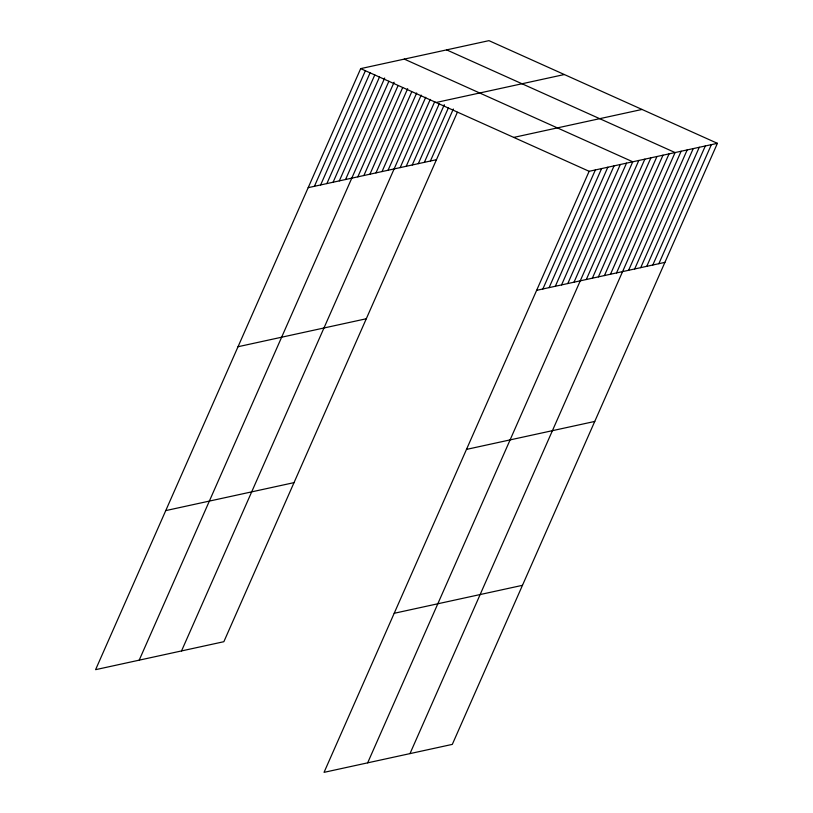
<?xml version="1.0" encoding="UTF-8"?>
<svg xmlns="http://www.w3.org/2000/svg" width="813" height="813" viewBox="0 0 813 813"><rect width="100%" height="100%" fill="white"/><g stroke="black" fill="none" stroke-linecap="round" stroke-linejoin="round"><path stroke-width="1.22" d="M717.412 143.332L589.14 171.299L324.041 772.35L452.313 744.383L717.412 143.332L488.959 40.65L360.687 68.617L95.588 669.668L223.86 641.701L457.353 112.306M314.407 186.309L365.383 70.721M320.637 184.947L370.088 72.835M326.867 183.586L374.783 74.938M333.096 182.234L379.488 77.052M339.326 180.872L384.701 78.007M345.555 179.51L388.888 81.27M139.196 660.166L394.102 82.225M357.832 176.838L398.106 85.528M363.878 175.517L402.628 87.682M369.935 174.206L407.659 88.668M375.982 172.884L411.663 91.981M382.029 171.563L416.693 92.967M388.075 170.242L421.205 95.121M181.533 650.928L425.727 97.265M400.169 167.61L430.24 99.42M406.215 166.289L434.762 101.564M412.262 164.968L439.274 103.718M418.309 163.657L444.305 104.704M424.356 162.336L448.319 108.017M430.402 161.015L453.339 109.003M542.86 288.991L595.37 169.937M549.09 287.629L601.6 168.576M555.32 286.267L607.829 167.224M561.559 284.916L614.059 165.862M567.789 283.554L620.289 164.5M574.019 282.192L626.518 163.149M367.659 762.838L632.758 161.787L404.295 59.105M586.295 279.52L638.805 160.466M592.342 278.198L644.851 159.155M598.388 276.877L650.898 157.834M604.435 275.566L656.945 156.513M610.482 274.245L662.991 155.192M616.528 272.924L669.038 153.881M409.986 753.61L675.085 152.559L446.622 49.878M628.622 270.292L681.131 151.238M634.668 268.971L687.178 149.927M640.715 267.65L693.225 148.606M646.762 266.339L699.271 147.285M652.809 265.018L705.318 145.964M658.855 263.697L711.365 144.653M436.073 102.499L564.344 74.532M513.745 137.407L642.026 109.45M308.178 187.661L436.449 159.704M238.026 346.724L366.297 318.757M536.631 290.343L664.902 262.375M165.74 510.605L294.011 482.637M466.479 449.406L594.75 421.439M394.203 613.287L522.474 585.319M360.687 68.617L589.14 171.299"/></g></svg>
